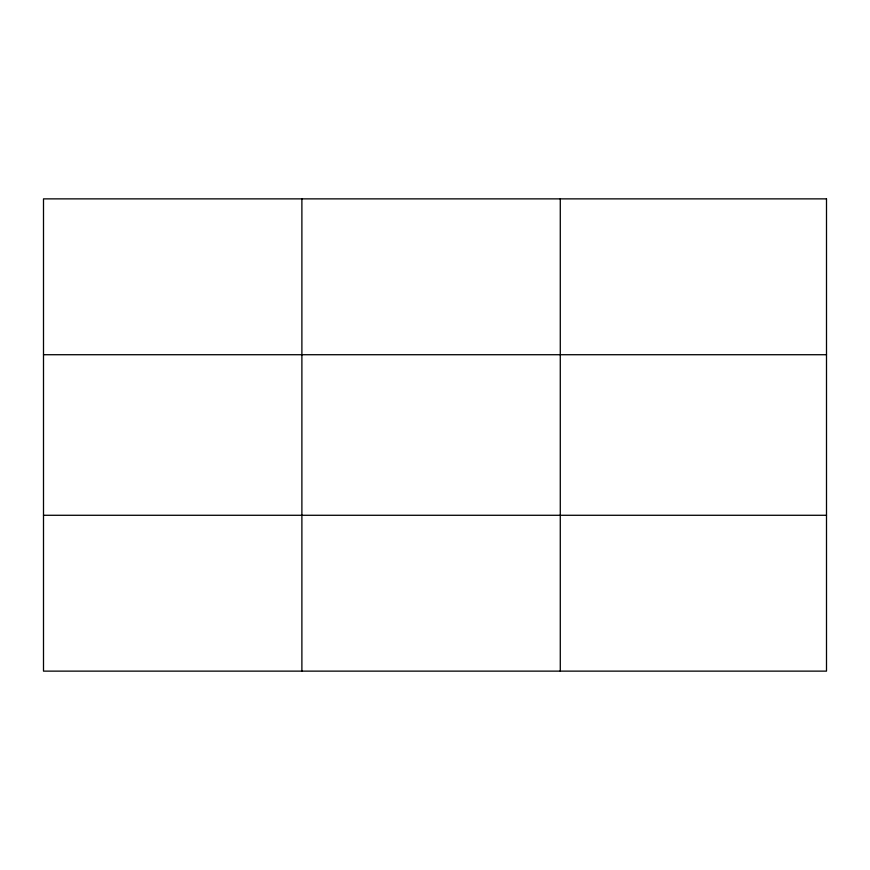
<?xml version="1.0" encoding="UTF-8"?>
<svg xmlns="http://www.w3.org/2000/svg" width="870" height="870" viewBox="0 0 870 870"><rect width="100%" height="100%" fill="white"/><g stroke="black" fill="none" stroke-linecap="round" stroke-linejoin="round"><path stroke-width="1.3" d="M301.89 671.129L301.89 198.871M560.28 671.129L560.28 198.871M43.5 354.721L826.5 354.721M43.5 515.279L826.5 515.279M826.5 198.871L826.5 671.129L43.5 671.129L43.5 198.871L826.5 198.871"/></g></svg>
